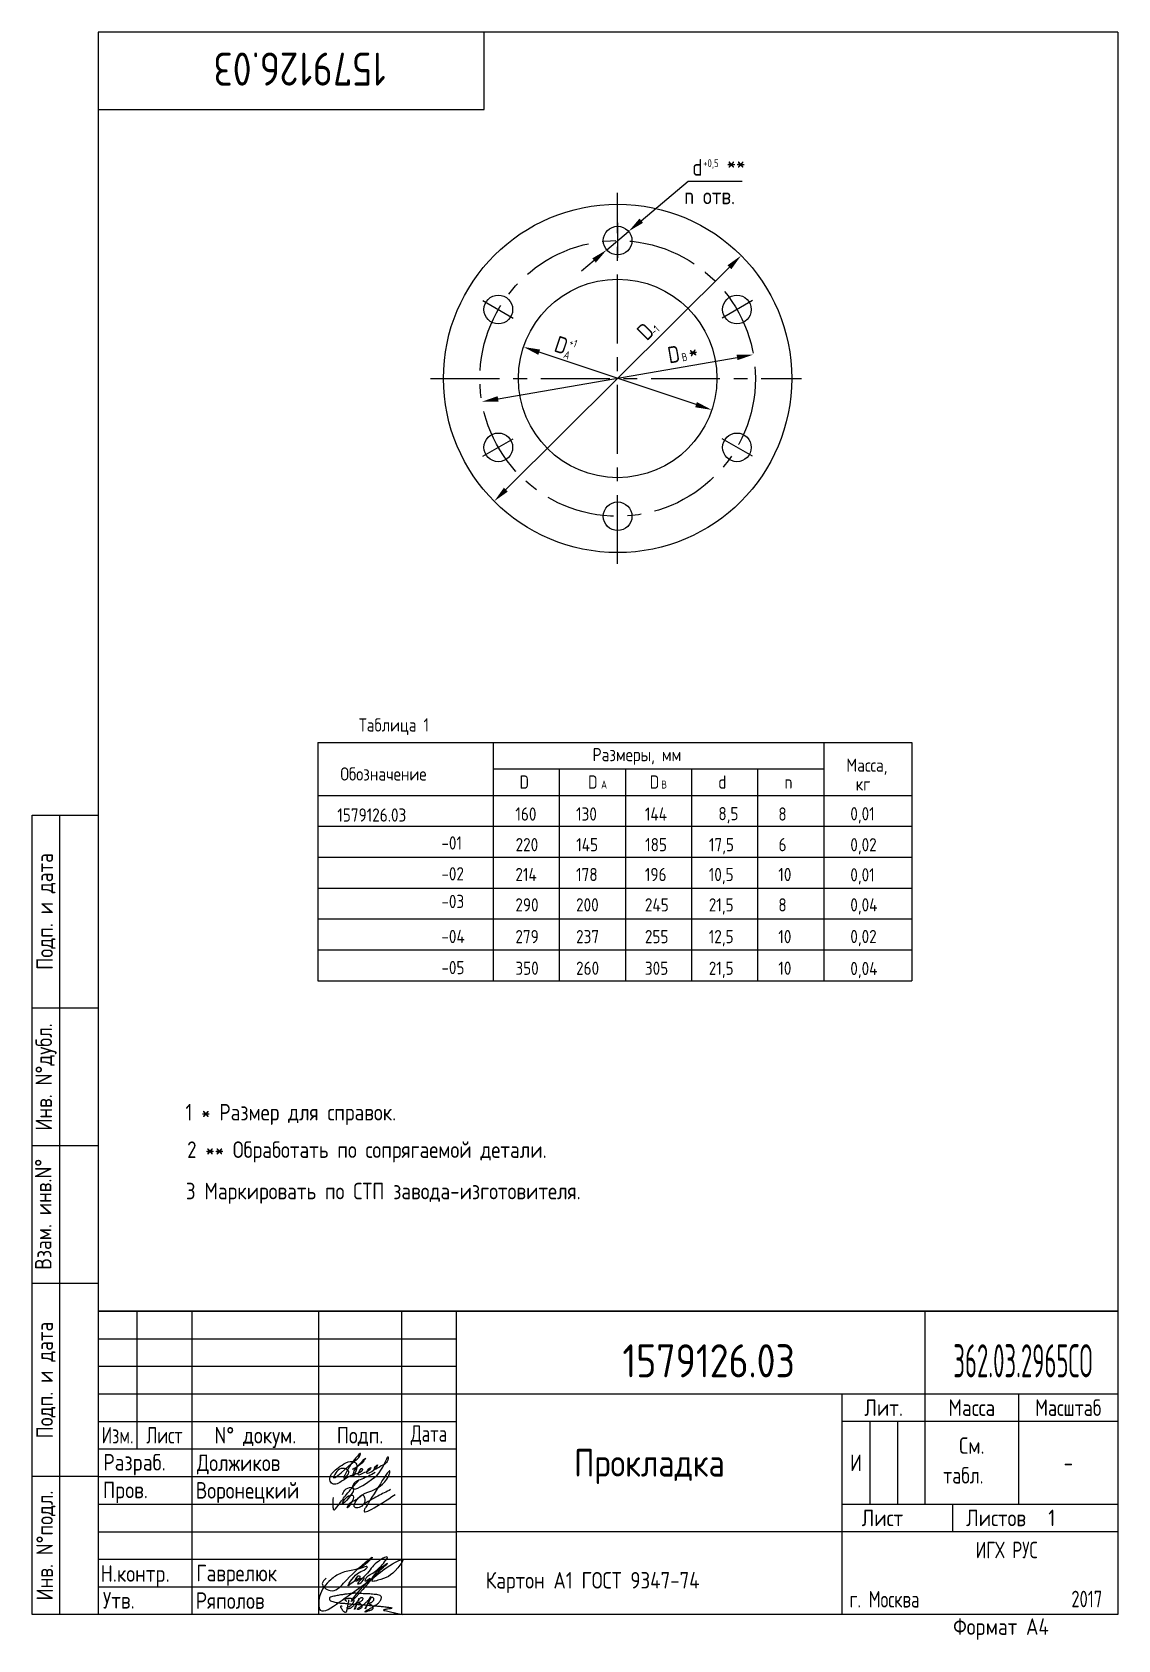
# Paper-space layout 'A4' of a CAD drawing. Extents: x -25 to 172, y 8 to 299.
# The model-space entities are those that its viewports show. They can reach past a viewport. Long polylines and large blocks are cut down to what shows.
import ezdxf
from ezdxf.enums import TextEntityAlignment as Align

# ---------------------------------------------------------------- set-up
doc = ezdxf.new("R2010")
doc.units = 0
doc.header["$LTSCALE"] = 8
doc.header["$MEASUREMENT"] = 0
doc.linetypes.add('CENTER', pattern=[2, 1.25, -0.25, 0.25, -0.25])
doc.layers.get('0').update_dxf_attribs({"linetype": 'CONTINUOUS'})
doc.layers.get('DEFPOINTS').update_dxf_attribs({"linetype": 'CONTINUOUS'})
for name, color, linetype in [('Bord', 1, 'CONTINUOUS'), ('CEN', 5, 'CENTER'), ('CONT', 6, 'CONTINUOUS'), ('DIM', 7, 'CONTINUOUS'), ('TEXT', 3, 'CONTINUOUS'), ('Textb', 6, 'CONTINUOUS'), ('VPORTI', 7, 'CONTINUOUS')]:
    doc.layers.add(name, color=color, linetype=linetype)
doc.layers.get('VPORTI').off()
doc.styles.add('STYLE1', font='romans.shx', dxfattribs={"width": 0.8})
doc.dimstyles.new('DIA2-5', dxfattribs={"dimscale": 2.5, "dimtxt": 3, "dimasz": 3, "dimexe": 0.18, "dimexo": 0.0625, "dimgap": 1, "dimtad": 1, "dimtoh": 1, "dimdec": 0, "dimdsep": 46, "dimtxsty": 'STYLE1', "dimcen": 0, "dimclrt": 3, "dimadec": 0, "dimazin": 0, "dimtfac": 1, "dimtdec": 0, "dimtmove": 0, "dimatfit": 0, "dimfxl": 1, "dimtolj": 1, "dimarcsym": 0})

# ---------------------------------------------------------------- blocks, each defined once
blk = doc.blocks.new('A4')
at = {"layer": 'Bord'}
for p, q in [((20, 55), (85, 55)), ((20, 50), (85, 50)), ((20, 45), (85, 45)), ((160, 40), (160, 25)), ((165, 40), (165, 25)), ((20, 30), (85, 30)), ((20, 25), (85, 25)), ((20, 20), (85, 20)), ((20, 15), (85, 15)), ((20, 10), (85, 10))]:
    blk.add_line(p, q, dxfattribs=at)
at = {"layer": 'CONT'}
for p, q in [((205, 292), (20, 292)), ((20, 292), (20, 5)), ((90, 278), (90, 292)), ((205, 292), (205, 5)), ((20, 278), (90, 278)), ((8, 5), (8, 150)), ((8, 150), (20, 150)), ((13, 5), (13, 150)), ((8, 115), (20, 115)), ((20, 90), (8, 90)), ((20, 65), (8, 65)), ((205, 60), (20, 60)), ((20, 60), (205, 60)), ((27, 60), (27, 35)), ((37, 60), (37, 5)), ((60, 5), (60, 60)), ((75, 60), (75, 5)), ((85, 5), (85, 60)), ((170, 60), (170, 25)), ((85, 45), (205, 45)), ((155, 5), (155, 45)), ((187, 25), (187, 45)), ((20, 40), (85, 40)), ((205, 40), (155, 40)), ((85, 35), (20, 35)), ((20, 30), (8, 30)), ((155, 25), (205, 25)), ((175, 25), (175, 20)), ((205, 20), (85, 20)), ((20, 5), (8, 5)), ((205, 5), (20, 5))]:
    blk.add_line(p, q, dxfattribs=at)
at = {"layer": 'TEXT', "style": 'STYLE1', "width": 0.8}
for s, p in [('Подп. и дата', (10.5, 132.5)), ('Инв. N%%dдубл.', (10.5, 102.5)), ('Взам. инв.N%%d ', (10, 78.38)), ('Подп. и дата', (10.5, 47.5)), ('Инв. N%%dподл.', (10.5, 17.5))]:
    blk.add_text(s, height=3, rotation=90, dxfattribs=at).set_placement(p, align=Align.MIDDLE)
at = {"layer": 'TEXT', "style": 'STYLE1'}
for s, width, p in [('Лит.', 0.8, (162.5, 42.5)), ('Масса', 0.8, (178.5, 42.5)), ('Масштаб', 0.75, (196, 42.5)), ('Изм.', 0.7, (23.5, 37.5)), ('Лист', 0.7, (32, 37.5)), ('N%%d докум.', 0.8, (48.5, 37.5)), ('Подп.', 0.8, (67.5, 37.5)), ('Лист', 0.8, (162.27, 22.5)), ('Листов', 0.8, (182.9, 22.5))]:
    blk.add_text(s, height=3, dxfattribs=dict(at, width=width)).set_placement(p, align=Align.MIDDLE_CENTER)
at = {"layer": 'TEXT', "style": 'STYLE1', "width": 0.7}
for s, p in [('Дата', (80, 37.5)), ('ИГХ РУС', (184.83, 16.69))]:
    blk.add_text(s, height=3, dxfattribs=at).set_placement(p, align=Align.MIDDLE)
at = {"layer": 'TEXT', "style": 'STYLE1'}
for s, width, p in [('Разpаб.', 0.8, (20.92, 31.1)), ('Пpов.', 0.8, (20.84, 26.08)), ('Н.контp.', 0.8, (20.42, 10.92)), ('Утв.', 0.8, (20.84, 6.06)), ('г. Москва', 0.7, (156.32, 6.25)), ('Фоpмат А4', 0.8, (175.11, 1.29))]:
    blk.add_text(s, height=3, dxfattribs=dict(at, width=width)).set_placement(p)
for tag, p, width in [('ФИО', (39, 31), 0.8), ('ФИО', (39, 26), 0.8), ('ГОСТ_СОРТАМЕНТА', (98.19, 14), 0.8), ('ФИО', (39, 11), 0.8), ('ФИО', (39, 6), 0.8), ('200', (192.85, 6.29), 0.7)]:
    blk.add_attdef(tag, p, '', height=3, dxfattribs=dict(at, width=width))
at = {"layer": 'TEXT', "style": 'STYLE1', "width": 0.8}
for tag, p in [('И', (157.49, 32.5)), ('700', (178.5, 32.5)), ('1:20', (196, 32.5))]:
    blk.add_attdef(tag, text='', height=3, dxfattribs=at).set_placement(p, align=Align.MIDDLE)
blk.add_attdef('Сборочный_чертеж', text='', height=3, dxfattribs=at).set_placement((120, 21.3), align=Align.CENTER)
for tag, p in [('1', (171.12, 22.5)), ('2', (193, 22.5))]:
    blk.add_attdef(tag, text='', height=3, dxfattribs=at).set_placement(p, align=Align.MIDDLE_CENTER)
blk.add_attdef('ЛИСТ', text='', height=3, dxfattribs=at).set_placement((85.99, 12.5), align=Align.MIDDLE_LEFT)
at = {"layer": 'TEXT', "style": 'STYLE1', "width": 0.7}
blk.add_attdef('%%OГОСТ_ТЕХ._ТРЕБОВАНИЙ', text='', height=3, dxfattribs=at).set_placement((98.19, 8), align=Align.BOTTOM_LEFT)
at = {"layer": 'Textb', "style": 'STYLE1', "width": 0.8}
blk.add_attdef('1234567', (81, 290), '', height=6, rotation=180, dxfattribs=at)
blk.add_attdef('1234567', (123.4, 48), '', height=6, dxfattribs=at)
for tag, height, p in [('123ХЯ', 6, (183.62, 48)), ('НАИМЕНОВАНИЕ', 5, (120, 30))]:
    blk.add_attdef(tag, text='', height=height, dxfattribs=at).set_placement(p, align=Align.CENTER)
blk = doc.blocks.new('*D15')
at = {"layer": 'DEFPOINTS', "color": 0, "transparency": 16777216}
for p in [(-45.09, 524.42), (-168.25, 503.07)]:
    blk.add_point(p, dxfattribs=at)
at = {"layer": 'DIM', "color": 0, "lineweight": -2, "transparency": 16777216}
blk.add_line((-160.86, 504.35), (-52.48, 523.14), dxfattribs=at)
at = {"layer": 'DIM', "color": 0, "transparency": 16777216}
for points in [[(-52.69, 524.37), (-52.26, 521.9), (-45.09, 524.42)], [(-161.07, 505.58), (-160.65, 503.12), (-168.25, 503.07)]]:
    blk.add_solid(points, dxfattribs=at)
at = {"layer": 'DIM', "color": 3, "transparency": 16777216, "insert": (-77.13, 525.21), "char_height": 7.5, "attachment_point": 5, "rotation": 9.83422, "style": 'STYLE1'}
blk.add_mtext('\\A1;D *', dxfattribs=at)
blk = doc.blocks.new('*D16')
at = {"layer": 'DEFPOINTS', "color": 0, "transparency": 16777216}
for p in [(-149.31, 527.89), (-63.95, 499.36)]:
    blk.add_point(p, dxfattribs=at)
at = {"layer": 'DIM', "color": 0, "lineweight": -2, "transparency": 16777216}
blk.add_line((-71.07, 501.74), (-142.2, 525.51), dxfattribs=at)
at = {"layer": 'DIM', "color": 0, "transparency": 16777216}
for points in [[(-141.8, 526.7), (-142.6, 524.32), (-149.31, 527.89)], [(-70.67, 502.92), (-71.46, 500.55), (-63.95, 499.36)]]:
    blk.add_solid(points, dxfattribs=at)
at = {"layer": 'DIM', "color": 3, "transparency": 16777216, "insert": (-132.18, 528.75), "char_height": 7.5, "attachment_point": 5, "rotation": 341.5193, "style": 'STYLE1'}
blk.add_mtext('\\A1;D', dxfattribs=at)
blk = doc.blocks.new('*D17')
at = {"layer": 'DEFPOINTS', "color": 0, "transparency": 16777216}
for p in [(-50.62, 569.33), (-162.64, 457.91)]:
    blk.add_point(p, dxfattribs=at)
at = {"layer": 'DIM', "color": 0, "lineweight": -2, "transparency": 16777216}
blk.add_line((-157.33, 463.2), (-55.94, 564.05), dxfattribs=at)
at = {"layer": 'DIM', "color": 0, "transparency": 16777216}
for points in [[(-56.82, 564.93), (-55.06, 563.16), (-50.62, 569.33)], [(-158.21, 464.09), (-156.45, 462.31), (-162.64, 457.91)]]:
    blk.add_solid(points, dxfattribs=at)
at = {"layer": 'DIM', "color": 3, "transparency": 16777216, "insert": (-94.1, 534.9), "char_height": 7.5, "attachment_point": 5, "rotation": 44.84687, "style": 'STYLE1'}
blk.add_mtext('\\A1;D', dxfattribs=at)
blk = doc.blocks.new('*D18')
at = {"layer": 'DEFPOINTS', "color": 0, "transparency": 16777216}
for p in [(-101.66, 580.31), (-111.6, 571.93)]:
    blk.add_point(p, dxfattribs=at)
at = {"layer": 'DIM', "color": 0, "lineweight": -2, "transparency": 16777216}
for p, q in [((-95.93, 585.14), (-74.66, 603.07)), ((-74.66, 603.07), (-68.74, 603.07)), ((-111.6, 571.93), (-101.66, 580.31)), ((-117.34, 567.1), (-123.07, 562.27))]:
    blk.add_line(p, q, dxfattribs=at)
at = {"layer": 'DIM', "color": 0, "transparency": 16777216}
for points in [[(-96.73, 586.1), (-95.12, 584.19), (-101.66, 580.31)], [(-118.14, 568.06), (-116.53, 566.14), (-111.6, 571.93)]]:
    blk.add_solid(points, dxfattribs=at)
at = {"layer": 'DIM', "color": 3, "transparency": 16777216, "insert": (-70.45, 609.32), "char_height": 7.5, "attachment_point": 5, "style": 'STYLE1'}
blk.add_mtext('\\A1;d ', dxfattribs=at)

msp = doc.modelspace()

# ---------------------------------------------------------------- linework, layer by layer
at = {"layer": 'CEN', "ltscale": 0.5}
for p, q in [((-106.63, 429.49), (-106.63, 597.76)), ((-106.63, 584.18), (-106.63, 568.3)), ((-167.74, 548.9), (-153.98, 540.96)), ((-45.53, 548.9), (-59.28, 540.96)), ((-191.49, 513.62), (-23.23, 513.62)), ((-167.74, 478.34), (-153.98, 486.29)), ((-45.53, 478.34), (-59.28, 486.29)), ((-106.63, 443.07), (-106.63, 458.95))]:
    msp.add_line(p, q, dxfattribs=at)
msp.add_circle((-106.63, 513.62), 62.5, dxfattribs=at)
at = {"layer": 'CONT'}
for centre, radius in [((-106.63, 513.62), 79), ((-106.63, 576.12), 6.5), ((-106.63, 513.62), 45), ((-160.76, 544.87), 6.5), ((-52.51, 544.87), 6.5), ((-160.76, 482.37), 6.5), ((-52.51, 482.37), 6.5), ((-106.63, 451.12), 6.5)]:
    msp.add_circle(centre, radius, dxfattribs=at)
at = {"layer": 'DIM'}
msp.add_line((-69.08, 603.07), (-50.11, 603.07), dxfattribs=at)

# ---------------------------------------------------------------- texts
at = {"layer": 'TEXT', "style": 'STYLE1', "width": 0.8}
for s, height, rotation, p in [('+0,5', 3.51, 0.01042, (-67.89, 609.49)), ('-1', 3.51, 42.23382, (-89.8, 533.06)), ('A', 3.6, 338.22538, (-131.53, 523.1)), ('+1', 3.51, 339.74813, (-128.98, 528.72)), ('B', 3.6, 12.69213, (-77.15, 521.3))]:
    msp.add_text(s, height=height, rotation=rotation, dxfattribs=at).set_placement(p)
for s, p in [('**', (-57.19, 607.65)), ('n отв.', (-76.43, 592.62))]:
    msp.add_text(s, height=7.5, dxfattribs=at).set_placement(p)

# ---------------------------------------------------------------- dimensions: what is measured, and where the dimension line sits
at = {"layer": 'DIM'}
for p1, p2, text, picture, middle in [((-111.6, 571.93), (-101.66, 580.31), 'd ', '*D18', (-70.45, 603.07)), ((-162.64, 457.91), (-50.62, 569.33), 'D', '*D17', (-89.69, 530.47)), ((-168.25, 503.07), (-45.09, 524.42), 'D *', '*D15', (-76.07, 519.05)), ((-63.95, 499.36), (-149.31, 527.89), 'D', '*D16', (-134.16, 522.82))]:
    dim = msp.add_diameter_dim_2p(p1=p1, p2=p2, text=text, dimstyle='DIA2-5', dxfattribs=at)
    dim.commit()
    dim.dimension.update_dxf_attribs({"geometry": picture, "text_midpoint": middle, "dimtype": 163})

psp = doc.layouts.new('A4')

# ---------------------------------------------------------------- linework, layer by layer
at = {"layer": 'Bord'}
for p, q in [((27.16, 155.37), (134.94, 155.37)), ((27.16, 149.77), (134.94, 149.77)), ((27.16, 144.17), (134.94, 144.17)), ((27.16, 138.57), (134.94, 138.57)), ((27.16, 132.97), (134.94, 132.97))]:
    psp.add_line(p, q, dxfattribs=at)
at = {"layer": 'CONT'}
for p, q in [((27.16, 170.57), (134.94, 170.57)), ((27.16, 170.57), (27.16, 127.37)), ((58.94, 170.57), (58.94, 127.37)), ((118.94, 170.57), (118.94, 127.37)), ((134.94, 170.57), (134.94, 127.37)), ((58.94, 165.77), (118.94, 165.77)), ((70.94, 165.77), (70.94, 127.37)), ((82.94, 165.77), (82.94, 127.37)), ((94.94, 165.77), (94.94, 127.37)), ((106.94, 165.77), (106.94, 127.37)), ((27.16, 160.97), (134.94, 160.97)), ((27.16, 127.37), (134.94, 127.37))]:
    psp.add_line(p, q, dxfattribs=at)
at = {"layer": 'TEXT'}
for points, knots in [([(37.52, 38.14), (36.76, 37.72), (35.44, 37), (33.57, 36.41), (33.24, 34.48), (38.17, 37.59), (38.5, 38.19), (39.91, 41.22), (39.88, 39.78), (39, 39.66), (36.81, 38.19), (38.13, 39.94), (37.59, 38.42), (35.07, 37.32), (36.96, 39.49), (36.41, 38.29), (35.69, 38.32), (33.82, 37.07), (35.16, 39.34), (35.28, 38.24), (33.37, 37.8), (32.1, 36.97), (29.95, 35.62), (28.9, 37.35), (30.41, 38.77), (31.82, 39.73), (33.1, 40.37), (34.06, 39.95), (34.47, 38.96), (33.17, 36.65), (33.87, 38.94), (34.47, 39.39), (36.12, 41.2), (35.13, 39.75), (34.4, 39.21), (33.59, 38.81), (33.35, 38.69)], [0, 0, 0, 0, 2.703743, 4.672825, 5.02799, 7.955933, 13.437489, 13.883188, 14.189441, 16.413959, 17.478513, 18.47964, 18.959294, 20.910841, 22.003091, 22.470554, 23.533771, 24.710748, 26.01626, 26.201331, 27.488187, 30.382065, 32.258784, 33.069724, 35.439902, 37.010787, 38.612861, 39.32109, 39.818865, 41.83144, 42.782113, 44.494961, 45.867914, 46.467245, 48.290622, 49.101188, 49.101188, 49.101188, 49.101188]), ([(31.87, 37.36), (32.29, 38.28), (32.82, 39.46), (35.09, 42.03), (34.64, 40.86), (33.14, 39.83), (28.93, 35.72), (30.58, 38.46), (31.56, 39.15), (33.12, 38.46), (32.49, 37.65), (31.97, 36.96), (31.8, 37.23), (31.84, 37.31), (31.87, 37.36)], [0, 0, 0, 0, 4.062617, 5.226919, 5.800291, 6.663227, 11.774431, 12.938639, 14.11351, 15.354081, 16.396133, 16.918576, 17.03251, 17.182794, 17.182794, 17.182794, 17.182794]), ([(31.6, 34.17), (31.76, 34.55), (32.07, 35.3), (34.58, 35.85), (32.77, 33.41), (31.25, 32.07), (32.3, 34.07), (34.45, 34.14), (31.98, 30.84), (33.04, 33.05), (34.2, 32.95), (35.18, 34.45), (36.02, 33.07), (35.18, 31.74), (33.15, 31.73), (34.73, 34.14), (37.13, 34.8), (39.5, 36.09), (41, 40.52), (37.21, 33.99), (34.55, 29.85), (38.02, 32.12), (41.16, 34.17)], [0, 0, 0, 0, 1.213353, 2.399709, 5.497648, 5.861317, 7.611627, 8.43806, 10.837371, 11.583123, 13.461301, 14.534506, 15.162086, 17.217848, 17.944717, 20.123775, 21.948027, 26.460707, 27.144718, 34.52243, 35.159468, 41.304292, 41.304292, 41.304292, 41.304292]), ([(29.91, 33.61), (29.87, 33.16), (29.8, 32.5), (29.96, 30.96), (31.29, 32.86), (32.42, 34.29), (33.8, 35.9), (34.61, 36.84)], [0, 0, 0, 0, 1.523947, 2.237958, 3.351836, 5.856423, 9.374056, 9.374056, 9.374056, 9.374056]), ([(40.34, 35.06), (39.57, 34.67), (37.85, 33.8), (36.18, 32.84), (35.26, 32.32)], [0, 0, 0, 0, 2.587978, 5.77327, 5.77327, 5.77327, 5.77327]), ([(28.65, 18.98), (28.31, 18.67), (27.43, 17.86), (29.82, 16), (32.95, 19.26), (34.45, 20.88), (37.34, 23.1), (35.44, 21.02), (34.03, 20.49), (31.33, 20.11), (29.03, 18.45), (27.29, 16.41), (27.15, 11.89), (33.3, 16.26), (37.05, 18.86), (40.34, 21.57), (43.01, 22.7), (40.69, 19.36), (39.4, 19.05), (36.09, 17.99), (38.35, 20.42), (40.42, 22.14), (37.73, 20.33), (36.63, 18.23), (31.84, 13.1), (34.45, 16.59), (37.56, 19.81), (35.43, 18), (35.98, 19.33), (37.14, 19.86), (38.33, 20.72), (40.59, 23.57), (36.96, 21.46), (36.67, 20.15), (33.62, 17.55), (35.24, 18.24), (35.84, 19.47), (34.79, 18.69), (33.48, 18.16), (34.54, 19.81), (34.9, 19.09), (33.82, 18.63), (32.02, 16.87), (33.51, 19.11), (34.42, 20.07), (35.58, 20.39), (36.54, 21.42), (35.29, 20.94), (34.25, 20.54)], [0, 0, 0, 0, 1.17994, 3.087717, 5.863103, 12.338328, 12.854096, 14.088578, 16.834551, 19.302558, 21.570562, 25.210018, 27.650956, 31.348291, 40.129863, 44.562748, 45.223917, 46.979401, 51.214655, 52.099288, 55.323111, 56.227801, 58.471865, 60.028126, 65.752911, 68.466223, 71.038525, 71.934922, 72.780229, 73.495807, 76.028152, 77.999346, 80.11892, 83.1954, 85.334448, 86.270878, 87.060466, 88.110212, 88.803314, 89.989889, 90.197567, 90.706974, 92.884587, 94.19917, 96.055742, 97.375783, 97.753899, 99.636325, 99.636325, 99.636325, 99.636325]), ([(32.42, 14.79), (32.37, 14.81), (32.28, 14.84), (32.18, 14.92), (32.1, 15), (32.03, 15.11), (32.12, 15.2), (32.23, 15.26), (32.4, 15.31), (32.61, 15.35), (32.84, 15.38), (33.07, 15.35), (33.29, 15.3), (33.5, 15.21), (33.69, 15.06), (33.7, 14.84), (33.62, 14.69), (33.53, 14.53), (33.42, 14.37), (33.28, 14.2), (33.14, 14.05), (32.99, 13.95), (32.87, 13.85), (32.74, 13.78), (32.6, 13.73), (32.49, 13.67), (32.41, 13.64), (32.36, 13.57), (32.43, 13.52), (32.51, 13.51), (32.65, 13.49), (32.8, 13.5), (32.97, 13.55), (33.17, 13.62), (33.35, 13.76), (33.51, 13.94), (33.68, 14.07), (33.83, 14.24), (33.98, 14.35), (34.09, 14.46), (34.17, 14.56), (34.31, 14.71), (34.44, 14.95), (34.53, 15.11), (34.6, 15.39), (34.47, 15.08), (34.44, 14.87), (34.28, 14.52), (34.2, 14.24), (34.11, 14), (33.99, 13.73), (33.91, 13.54), (33.71, 13.2), (33.87, 13.59), (33.96, 13.87), (34.13, 14.16), (34.25, 14.43), (34.32, 14.62), (34.43, 14.82), (34.57, 15), (34.65, 15.17), (34.77, 15.31), (34.9, 15.46), (35.09, 15.52), (35.26, 15.45), (35.32, 15.3), (35.27, 15.12), (35.15, 14.94), (34.95, 14.79), (34.79, 14.65), (34.64, 14.59), (34.56, 14.55), (34.37, 14.51), (34.6, 14.49), (34.72, 14.43), (34.89, 14.35), (35, 14.22), (35.09, 14.1), (35.13, 13.96), (35.13, 13.79), (35.05, 13.62), (34.87, 13.48), (34.66, 13.37), (34.47, 13.29), (34.27, 13.35), (34.38, 13.53), (34.53, 13.59), (34.69, 13.7), (34.85, 13.79), (34.98, 13.88), (35.11, 13.96), (35.2, 14.03), (35.29, 14.11), (35.4, 14.2), (35.53, 14.3), (35.71, 14.44), (35.9, 14.61), (36.08, 14.8), (36.23, 14.92), (36.36, 15.03), (36.45, 15.17), (36.57, 15.27), (36.66, 15.4), (36.72, 15.5), (36.73, 15.7), (36.59, 15.51), (36.52, 15.36), (36.43, 15.11), (36.34, 14.88), (36.24, 14.64), (36.17, 14.41), (36.07, 14.21), (35.97, 13.98), (35.91, 13.76), (35.85, 13.57), (35.8, 13.46), (35.64, 13.41), (35.87, 13.76), (35.99, 13.96), (36.17, 14.29), (36.3, 14.51), (36.43, 14.74), (36.58, 15.03), (36.71, 15.32), (36.85, 15.49), (37.03, 15.6), (37.2, 15.43), (37.24, 15.24), (37.24, 15.05), (37.19, 14.88), (37.07, 14.75), (36.93, 14.64), (36.77, 14.53), (36.62, 14.46), (36.46, 14.42), (36.35, 14.39), (36.13, 14.4), (36.32, 14.37), (36.4, 14.33), (36.52, 14.3), (36.64, 14.26), (36.76, 14.23), (36.87, 14.15), (36.94, 14.05), (37.03, 13.94), (37.08, 13.82), (37.11, 13.68), (37.13, 13.55), (37.1, 13.41), (37, 13.3), (36.84, 13.19), (36.65, 13.15), (36.43, 13.08), (36.22, 12.98), (35.96, 12.91), (35.81, 12.86), (35.67, 12.84), (35.77, 13), (35.86, 13.07), (36.06, 13.21), (36.3, 13.31), (36.58, 13.46), (36.79, 13.58), (36.95, 13.66), (37.09, 13.75), (37.24, 13.86), (37.46, 14), (37.72, 14.18), (37.99, 14.37), (38.21, 14.54), (38.34, 14.72), (38.47, 14.87), (38.54, 15.03), (38.62, 15.16), (38.66, 15.34), (38.7, 15.55), (38.45, 15.91), (37.92, 16.01), (37.33, 16.05), (36.81, 16.09), (36.31, 16.16), (35.82, 16.18), (35.34, 16.17), (34.91, 16.2), (34.53, 16.2), (34.21, 16.24), (33.89, 16.25), (33.56, 16.24), (33.21, 16.21), (32.85, 16.16), (32.47, 16.1), (32.1, 16.08), (31.77, 16.04), (31.43, 15.94), (31.03, 15.96), (30.62, 15.8), (30.21, 15.77), (29.82, 15.66), (29.49, 15.62), (29.27, 15.48), (29.22, 15.25), (29.27, 15.02), (29.51, 14.81), (29.83, 14.76), (30.25, 14.62), (30.72, 14.57), (31.18, 14.48), (31.6, 14.44), (31.97, 14.44), (32.36, 14.36), (32.92, 14.36), (33.49, 14.25), (34.16, 14.29), (34.77, 14.18), (35.38, 14.14), (35.97, 14.13), (36.56, 14.05), (37.24, 13.98), (37.88, 13.96), (38.4, 13.89), (38.86, 13.85), (39.28, 13.82), (39.66, 13.75), (39.97, 13.71), (40.25, 13.66), (40.43, 13.65), (40.67, 13.56), (40.43, 13.49), (40.26, 13.45), (39.95, 13.4), (39.62, 13.35), (39.34, 13.33), (38.89, 13.17), (39.46, 13.1), (39.79, 13.01), (40.32, 12.89), (40.86, 12.78), (41.42, 12.58), (41.89, 12.51), (42.22, 12.45), (42.36, 12.43), (42.43, 12.42)], [0, 0, 0, 0, 0.153866, 0.270441, 0.388867, 0.510533, 0.592156, 0.71333, 0.90842, 1.11344, 1.349254, 1.61246, 1.782219, 2.047249, 2.291879, 2.451528, 2.651081, 2.806158, 3.017979, 3.227348, 3.462381, 3.633009, 3.75766, 3.920516, 4.080796, 4.214529, 4.291786, 4.349969, 4.397594, 4.50822, 4.594826, 4.799244, 4.954392, 5.128468, 5.437537, 5.632649, 5.842485, 6.094987, 6.293219, 6.410959, 6.551192, 6.687808, 7.022147, 7.294342, 7.425356, 7.52079, 7.946481, 8.313051, 8.59833, 8.833695, 9.090496, 9.427695, 9.601191, 9.883219, 10.093306, 10.673943, 10.798776, 10.974628, 11.287247, 11.486184, 11.648652, 11.848902, 12.027194, 12.25348, 12.40059, 12.537783, 12.716293, 12.91523, 13.208551, 13.438489, 13.549668, 13.67779, 13.77127, 13.930001, 14.029091, 14.272112, 14.434836, 14.547084, 14.739051, 14.830983, 15.061241, 15.268922, 15.500489, 15.788979, 15.879568, 16.024283, 16.221854, 16.418714, 16.593102, 16.783247, 16.91018, 17.018213, 17.135263, 17.278205, 17.430482, 17.620087, 17.979626, 18.191789, 18.388716, 18.565718, 18.714854, 18.857929, 19.039974, 19.171375, 19.283034, 19.400085, 19.618058, 19.882245, 20.150781, 20.377854, 20.649532, 20.89723, 21.042543, 21.40016, 21.557817, 21.667145, 21.752781, 21.926256, 22.412297, 22.813145, 22.961412, 23.171289, 23.607257, 23.940428, 24.110007, 24.291214, 24.48084, 24.697609, 24.904078, 25.034245, 25.218018, 25.407651, 25.573473, 25.787447, 25.930292, 26.051316, 26.18846, 26.285312, 26.406799, 26.52425, 26.630463, 26.793722, 26.898606, 27.029313, 27.171012, 27.314101, 27.419918, 27.580557, 27.709367, 27.829268, 28.024364, 28.266961, 28.41242, 28.705761, 28.989137, 29.187748, 29.233768, 29.332802, 29.529535, 29.667094, 30.039923, 30.332117, 30.61061, 30.769982, 30.856778, 31.109923, 31.313488, 31.656425, 32.066331, 32.296628, 32.49714, 32.710276, 32.891468, 33.014834, 33.177747, 33.444503, 33.618009, 34.409008, 34.914636, 35.419802, 35.95397, 36.458179, 36.88069, 37.388403, 37.738353, 38.034261, 38.353468, 38.693154, 39.037638, 39.391136, 39.787481, 40.203773, 40.488977, 40.784975, 41.26625, 41.668005, 42.070065, 42.499388, 42.869834, 43.079573, 43.213439, 43.554591, 43.717296, 44.153724, 44.506336, 45.019111, 45.587859, 45.90191, 46.270392, 46.703958, 47.093115, 47.952647, 48.44014, 49.079253, 49.808223, 50.268654, 50.851051, 51.604831, 52.298429, 52.776925, 53.1907, 53.661988, 54.042386, 54.348524, 54.616841, 54.853814, 54.983777, 55.126096, 55.333328, 55.613101, 56.008732, 56.315809, 56.59982, 56.87931, 57.399251, 57.889617, 58.432507, 59.066698, 59.660314, 59.862668, 60.07277, 60.07277, 60.07277, 60.07277]), ([(31.56, 13.96), (31.51, 13.95), (31.42, 13.93), (31.3, 13.9), (31.18, 13.81), (31.32, 13.67), (31.38, 13.54), (31.51, 13.36), (31.63, 13.14), (31.81, 12.97), (31.96, 12.87), (32.1, 12.83), (32.27, 12.85), (32.38, 12.97), (32.45, 13.21), (32.5, 13.5), (32.56, 13.82), (32.59, 14.09), (32.63, 14.34), (32.71, 14.61), (32.75, 14.86), (32.79, 15.01), (32.8, 15.06)], [0, 0, 0, 0, 0.15847, 0.269731, 0.363591, 0.555514, 0.688037, 0.848606, 1.204359, 1.433632, 1.58673, 1.729549, 1.880686, 2.057874, 2.19169, 2.63505, 2.928153, 3.184121, 3.441863, 3.696117, 4.025873, 4.178055, 4.178055, 4.178055, 4.178055])]:
    psp.add_open_spline(points, degree=3, knots=knots, dxfattribs=at)

# ---------------------------------------------------------------- block references
ref = psp.add_blockref('A4', (-32.7, 7.42))
ref.add_attrib('ФИО', 'Должиков', (5.18, 38.42), dxfattribs={"layer": 'TEXT', "height": 3, "style": 'STYLE1', "width": 0.8})
ref.add_attrib('ФИО', 'Воронецкий', (4.98, 33.42), dxfattribs={"layer": 'TEXT', "height": 3, "style": 'STYLE1', "width": 0.8})
ref.add_attrib('ФИО', 'Гаврелюк', (5.08, 18.42), dxfattribs={"layer": 'TEXT', "height": 3, "style": 'STYLE1', "width": 0.8})
ref.add_attrib('ФИО', 'Ряполов', (4.98, 13.42), dxfattribs={"layer": 'TEXT', "height": 3, "style": 'STYLE1', "width": 0.8})
ref.add_attrib('123ХЯ', '362.03.2965СО', dxfattribs={"layer": 'Textb', "height": 6, "style": 'STYLE1', "width": 0.48}).set_placement((155.07, 55.42), align=Align.CENTER)
ref.add_attrib('1234567', '1579126.03', (82.41, 55.42), dxfattribs={"layer": 'Textb', "height": 6, "style": 'STYLE1', "width": 0.8})
ref.add_attrib('НАИМЕНОВАНИЕ', 'Прокладка', dxfattribs={"layer": 'Textb', "height": 5, "style": 'STYLE1', "width": 0.8}).set_placement((87.3, 37.42), align=Align.CENTER)
ref.add_attrib('И', 'И', dxfattribs={"layer": 'TEXT', "height": 3, "style": 'STYLE1', "width": 0.8}).set_placement((124.78, 39.92), align=Align.MIDDLE)
ref.add_attrib('700', 'См.', dxfattribs={"layer": 'TEXT', "height": 3, "style": 'STYLE1', "width": 0.8}).set_placement((145.8, 43.05), align=Align.MIDDLE)
ref.add_attrib('1:20', '-', dxfattribs={"layer": 'TEXT', "height": 3, "style": 'STYLE1', "width": 0.8}).set_placement((163.3, 39.92), align=Align.MIDDLE)
ref.add_attrib('2', '1', dxfattribs={"layer": 'TEXT', "height": 3, "style": 'STYLE1', "width": 0.8}).set_placement((160.3, 29.92), align=Align.MIDDLE_CENTER)
ref.add_attrib('200', '2017', (163.85, 13.71), dxfattribs={"layer": 'TEXT', "height": 3, "style": 'STYLE1', "width": 0.7})
ref.add_attrib('1234567', '1579126.03', (39.46, 295.73), dxfattribs={"layer": 'Textb', "height": 6, "rotation": 180, "style": 'STYLE1', "width": 0.8})

# ---------------------------------------------------------------- texts
at = {"layer": 'TEXT', "style": 'STYLE1'}
for s, height, width, p in [('Таблица 1', 2.4, 0.8, (34.58, 172.56)), ('Размеры, мм', 2.4, 0.8, (76.98, 167.18)), ('Масса,', 2.4, 0.8, (123.03, 165.26)), ('Обозначение', 2.4, 0.8, (31.22, 163.67)), ('D', 2.4, 0.8, (63.73, 162.2)), ('D', 2.4, 0.8, (76.16, 162.2)), ('A', 1.44, 0.8, (78.53, 162.22)), ('D', 2.4, 0.8, (87.37, 162.2)), ('B', 1.44, 0.8, (89.46, 162.22)), ('d', 2.4, 0.8, (99.8, 162.2)), ('n', 2.4, 0.8, (111.82, 162.2)), ('кг', 2.4, 0.8, (124.73, 161.86)), ('1579126.03', 2.4, 0.8, (30.67, 156.22)), ('160', 2.4, 0.8, (62.98, 156.4)), ('130', 2.4, 0.8, (73.99, 156.4)), ('144', 2.4, 0.8, (86.48, 156.4)), ('8,5', 2.4, 0.8, (99.81, 156.47)), ('8', 2.4, 0.8, (110.69, 156.4)), ('0,01', 2.4, 0.8, (123.75, 156.45)), ('-01', 2.4, 0.8, (49.55, 151.15)), ('220', 2.4, 0.8, (63.02, 150.84)), ('145', 2.4, 0.8, (74.02, 150.84)), ('185', 2.4, 0.8, (86.52, 150.84)), ('17,5', 2.4, 0.8, (98.1, 150.84)), ('6', 2.4, 0.8, (110.73, 150.84)), ('0,02', 2.4, 0.8, (123.75, 150.83)), ('-02', 2.4, 0.8, (49.55, 145.56)), ('214', 2.4, 0.8, (62.98, 145.43)), ('178', 2.4, 0.8, (73.99, 145.43)), ('196', 2.4, 0.8, (86.48, 145.43)), ('10,5', 2.4, 0.8, (98.07, 145.43)), ('10', 2.4, 0.8, (110.69, 145.43)), ('0,01', 2.4, 0.8, (123.75, 145.38)), ('-03', 2.4, 0.8, (49.55, 140.54)), ('290', 2.4, 0.8, (62.98, 139.92)), ('200', 2.4, 0.8, (73.99, 139.92)), ('245', 2.4, 0.8, (86.48, 139.92)), ('21,5', 2.4, 0.8, (98.07, 139.92)), ('8', 2.4, 0.8, (110.69, 139.92)), ('0,04', 2.4, 0.8, (123.75, 139.93)), ('-04', 2.4, 0.8, (49.55, 134.19)), ('279', 2.4, 0.8, (62.98, 134.16)), ('237', 2.4, 0.8, (73.99, 134.16)), ('255', 2.4, 0.8, (86.48, 134.16)), ('12,5', 2.4, 0.8, (98.07, 134.16)), ('10', 2.4, 0.8, (110.69, 134.16)), ('0,02', 2.4, 0.8, (123.75, 134.18)), ('-05', 2.4, 0.8, (49.55, 128.55)), ('350', 2.4, 0.8, (62.98, 128.43)), ('260', 2.4, 0.8, (73.99, 128.43)), ('305', 2.4, 0.8, (86.48, 128.43)), ('21,5', 2.4, 0.8, (98.07, 128.43)), ('10', 2.4, 0.8, (110.69, 128.43)), ('0,04', 2.4, 0.8, (123.75, 128.38)), ('1 * Размер для справок.', 3, 0.8, (3.12, 102.01)), ('2 ** Обработать по сопрягаемой детали.', 3, 0.8, (3.42, 95.22)), ('3 Маркировать по СТП завода-изготовителя.', 3, 0.8, (3.19, 87.71)), ('табл.', 3, 0.75, (140.6, 36.16)), ('Картон А1 ГОСТ 9347-74', 3, 0.8, (57.59, 17.11))]:
    psp.add_text(s, height=height, dxfattribs=dict(at, width=width)).set_placement(p)

# ---------------------------------------------------------------- viewports
at = {"layer": 'VPORTI'}
psp.add_viewport(center=(79.8, 240.54), size=(185, 85.5242), view_center_point=(-110.97, 523.44), view_height=213.8105, dxfattribs=at)

doc.saveas('drawing.dxf')
